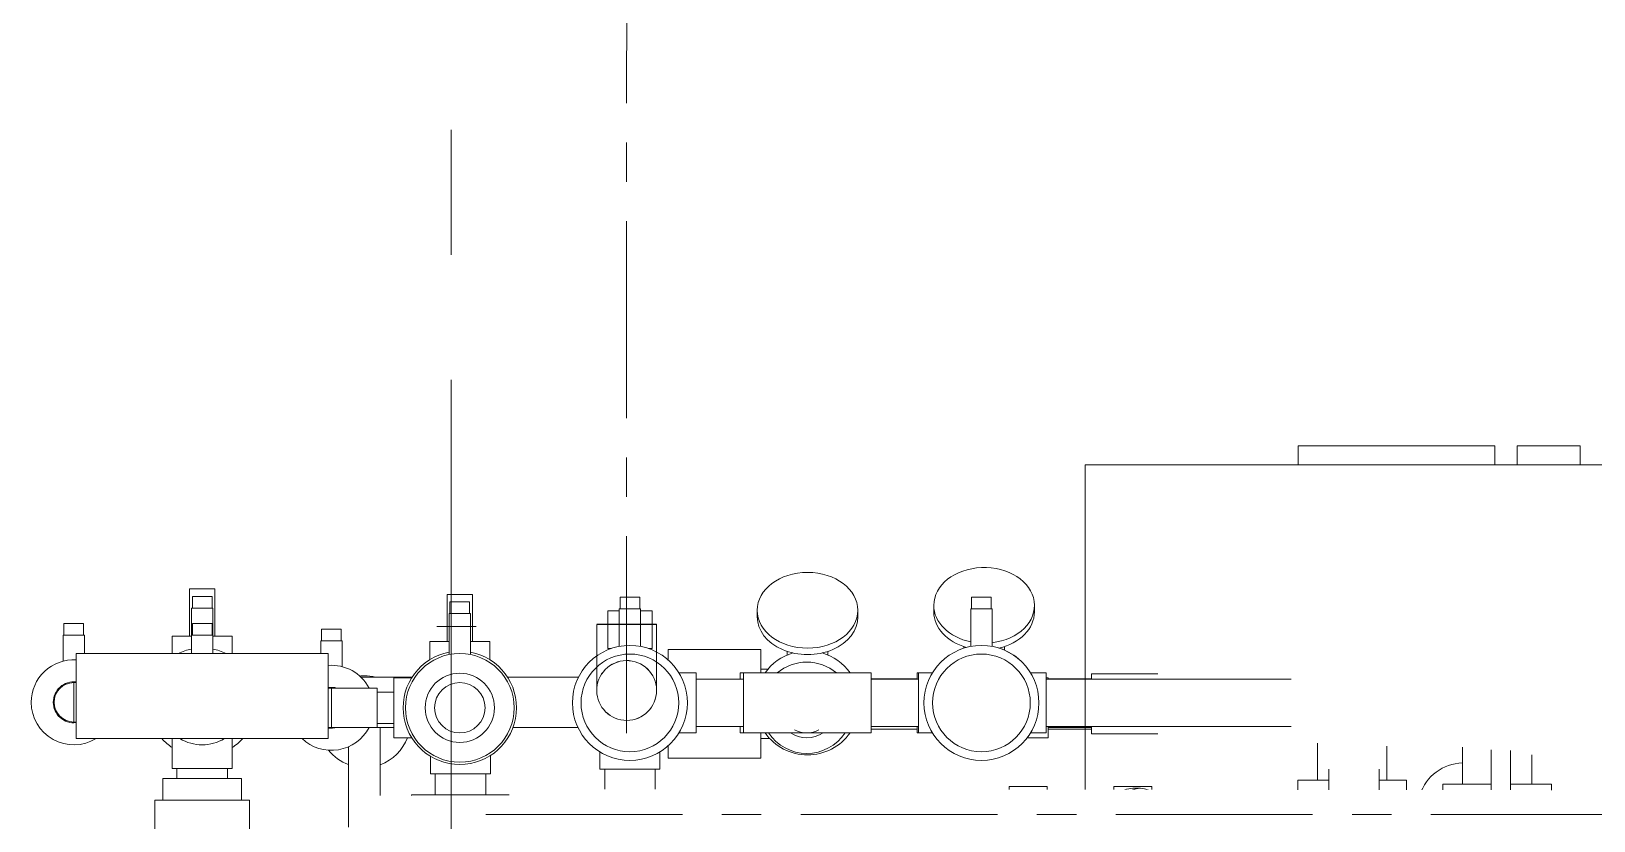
# Model space of a CAD drawing. Header units: millimetres. Extents: x 3795014 to 4300160, y 3869364 to 4016788.
# Drawn here: x 4224417 to 4225409, y 3926752 to 3927254 of the extents above; entities that cross this region are included whole.
import ezdxf

# ---------------------------------------------------------------- set-up
doc = ezdxf.new("R2010")
doc.units = ezdxf.units.MM
doc.set_wipeout_variables(frame=1)
doc.linetypes.add('CENTER', pattern=[2, 1.25, -0.25, 0.25, -0.25])
doc.linetypes.add('осевая2', pattern=[28.575, 19.05, -3.175, 3.175, -3.175])
doc.layers.add('Дополнительная', color=7, linetype='Continuous', lineweight=18)
doc.layers.add('оси', color=7, linetype='осевая2', lineweight=13)

msp = doc.modelspace()

# ---------------------------------------------------------------- linework, layer by layer
at = {"color": 0, "linetype": 'Continuous', "lineweight": 0, "extrusion": (0, 3e-16, -1)}
msp.add_ellipse((4224909.97, 3926886.09, 0), major_axis=(-31.96, 0), ratio=0.752137, dxfattribs=at)
for start_param, end_param in [(0, 4.552938), (-1.302117, 0)]:
    msp.add_ellipse((4225022.06, 3926889.21, 0), major_axis=(-31.96, 0), ratio=0.752137, start_param=start_param, end_param=end_param, dxfattribs=at)
at = {"color": 0, "linetype": 'Continuous', "lineweight": 0}
for centre, major_axis, ratio, start_param, end_param in [((4224909.97, 3926881.96, 0), (-31.96, 0), 0.752137, 0, 3.141593), ((4225022.06, 3926885.08, 0), (-31.96, 0), 0.752137, 0, 1.215084), ((4225022.06, 3926885.08, 0), (31.96, 0), 0.752137, -1.275286, 0), ((4225116.51, 3926741.09, 0), (0, 31.96), 0.659007, 0, 0.509207)]:
    msp.add_ellipse(centre, major_axis=major_axis, ratio=ratio, start_param=start_param, end_param=end_param, dxfattribs=at)
at = {"color": 0, "linetype": 'Continuous', "lineweight": 0, "extrusion": (0, 2e-16, -1)}
msp.add_ellipse((4225121.23, 3926741.09, 0), major_axis=(0, 31.96), ratio=0.659007, start_param=-0.509207, end_param=0.509207, dxfattribs=at)
at = {"layer": 'Дополнительная', "linetype": 'Continuous'}
for p, q in [((4225221.49, 3926978.38, 0), (4225221.49, 3926990.54, 0)), ((4225346.29, 3926990.54, 0), (4225221.49, 3926990.54, 0)), ((4225346.29, 3926990.54, 0), (4225346.29, 3926978.38, 0)), ((4225360.4, 3926990.54, 0), (4225400.4, 3926990.54, 0)), ((4225360.4, 3926990.54, 0), (4225360.4, 3926978.38, 0)), ((4225400.4, 3926990.54, 0), (4225400.4, 3926978.38, 0)), ((4225086.13, 3926768.38, 0), (4225086.13, 3926978.38, 0)), ((4225686.13, 3926978.38, 0), (4225086.13, 3926978.38, 0)), ((4224517.64, 3926899.64, 0), (4224525.64, 3926899.64, 0)), ((4224517.64, 3926869.64, 0), (4224517.64, 3926899.64, 0)), ((4224525.64, 3926899.64, 0), (4224533.64, 3926899.64, 0)), ((4224533.64, 3926869.64, 0), (4224533.64, 3926899.64, 0)), ((4224681.2, 3926896.16, 0), (4224689.2, 3926896.16, 0)), ((4224681.2, 3926866.16, 0), (4224681.2, 3926896.16, 0)), ((4224689.2, 3926896.16, 0), (4224697.2, 3926896.16, 0)), ((4224697.2, 3926866.16, 0), (4224697.2, 3926896.16, 0)), ((4224518.86, 3926887.47, 0), (4224519.4, 3926887.47, 0)), ((4224518.86, 3926870.25, 0), (4224518.86, 3926887.47, 0)), ((4224519.4, 3926894.86, 0), (4224519.4, 3926887.47, 0)), ((4224531.88, 3926894.86, 0), (4224519.4, 3926894.86, 0)), ((4224519.4, 3926887.47, 0), (4224531.88, 3926887.47, 0)), ((4224531.88, 3926887.47, 0), (4224531.88, 3926894.86, 0)), ((4224531.88, 3926887.47, 0), (4224532.42, 3926887.47, 0)), ((4224532.42, 3926870.25, 0), (4224532.42, 3926887.47, 0)), ((4224682.96, 3926891.38, 0), (4224682.96, 3926884, 0)), ((4224695.44, 3926891.38, 0), (4224682.96, 3926891.38, 0)), ((4224695.44, 3926884, 0), (4224695.44, 3926891.38, 0)), ((4224783.06, 3926861.78, 0), (4224783.06, 3926885.83, 0)), ((4224783.06, 3926885.83, 0), (4224790.4, 3926885.83, 0)), ((4224790.4, 3926887.11, 0), (4224790.94, 3926887.11, 0)), ((4224790.4, 3926863.15, 0), (4224790.4, 3926887.11, 0)), ((4224790.94, 3926894.5, 0), (4224790.94, 3926887.11, 0)), ((4224803.41, 3926894.5, 0), (4224790.94, 3926894.5, 0)), ((4224790.94, 3926887.11, 0), (4224803.41, 3926887.11, 0)), ((4224803.41, 3926887.11, 0), (4224803.41, 3926894.5, 0)), ((4224803.41, 3926887.11, 0), (4224803.95, 3926887.11, 0)), ((4224803.95, 3926863.15, 0), (4224803.95, 3926887.11, 0)), ((4224803.95, 3926885.83, 0), (4224811.29, 3926885.83, 0)), ((4224811.29, 3926885.83, 0), (4224811.29, 3926861.78, 0)), ((4224878.01, 3926886.09, 0), (4224878.01, 3926881.96, 0)), ((4224941.93, 3926886.09, 0), (4224941.93, 3926881.96, 0)), ((4224990.11, 3926889.21, 0), (4224990.11, 3926885.08, 0)), ((4225013.58, 3926887.11, 0), (4225014.12, 3926887.11, 0)), ((4225013.58, 3926863.15, 0), (4225013.58, 3926887.11, 0)), ((4225014.12, 3926894.5, 0), (4225014.12, 3926887.11, 0)), ((4225026.6, 3926894.5, 0), (4225014.12, 3926894.5, 0)), ((4225014.12, 3926887.11, 0), (4225026.6, 3926887.11, 0)), ((4225026.6, 3926887.11, 0), (4225026.6, 3926894.5, 0)), ((4225026.6, 3926887.11, 0), (4225027.14, 3926887.11, 0)), ((4225027.14, 3926863.15, 0), (4225027.14, 3926887.11, 0)), ((4225054.02, 3926889.21, 0), (4225054.02, 3926885.08, 0)), ((4224437.88, 3926877.64, 0), (4224437.88, 3926870.25, 0)), ((4224450.35, 3926877.64, 0), (4224437.88, 3926877.64, 0)), ((4224450.35, 3926870.25, 0), (4224450.35, 3926877.64, 0)), ((4224519.4, 3926877.64, 0), (4224519.4, 3926870.25, 0)), ((4224531.88, 3926877.64, 0), (4224519.4, 3926877.64, 0)), ((4224531.88, 3926870.25, 0), (4224531.88, 3926877.64, 0)), ((4224682.42, 3926884, 0), (4224682.96, 3926884, 0)), ((4224682.42, 3926857.99, 0), (4224682.42, 3926884, 0)), ((4224682.96, 3926884, 0), (4224695.44, 3926884, 0)), ((4224695.44, 3926884, 0), (4224695.98, 3926884, 0)), ((4224695.98, 3926857.99, 0), (4224695.98, 3926884, 0)), ((4224437.34, 3926870.25, 0), (4224437.88, 3926870.25, 0)), ((4224437.34, 3926853.77, 0), (4224437.34, 3926870.25, 0)), ((4224437.88, 3926870.25, 0), (4224450.35, 3926870.25, 0)), ((4224450.35, 3926870.25, 0), (4224450.89, 3926870.25, 0)), ((4224450.89, 3926858.64, 0), (4224450.89, 3926870.25, 0)), ((4224506.64, 3926869.64, 0), (4224518.86, 3926869.64, 0)), ((4224506.64, 3926858.64, 0), (4224506.64, 3926869.64, 0)), ((4224518.86, 3926870.25, 0), (4224519.4, 3926870.25, 0)), ((4224518.86, 3926858.64, 0), (4224518.86, 3926870.25, 0)), ((4224519.4, 3926870.25, 0), (4224531.88, 3926870.25, 0)), ((4224531.88, 3926870.25, 0), (4224532.42, 3926870.25, 0)), ((4224532.42, 3926858.64, 0), (4224532.42, 3926870.25, 0)), ((4224532.42, 3926869.64, 0), (4224544.64, 3926869.64, 0)), ((4224544.64, 3926858.64, 0), (4224544.64, 3926869.64, 0)), ((4224600.9, 3926866.78, 0), (4224601.44, 3926866.78, 0)), ((4224600.9, 3926858.64, 0), (4224600.9, 3926866.78, 0)), ((4224601.44, 3926874.16, 0), (4224601.44, 3926866.78, 0)), ((4224613.91, 3926874.16, 0), (4224601.44, 3926874.16, 0)), ((4224601.44, 3926866.78, 0), (4224613.91, 3926866.78, 0)), ((4224613.91, 3926866.78, 0), (4224613.91, 3926874.16, 0)), ((4224613.91, 3926866.78, 0), (4224614.45, 3926866.78, 0)), ((4224614.45, 3926850.3, 0), (4224614.45, 3926866.78, 0)), ((4224670.2, 3926866.16, 0), (4224682.42, 3926866.16, 0)), ((4224670.2, 3926854.74, 0), (4224670.2, 3926866.16, 0)), ((4224695.98, 3926866.16, 0), (4224708.2, 3926866.16, 0)), ((4224708.2, 3926854.74, 0), (4224708.2, 3926866.16, 0)), ((4224605.63, 3926858.64, 0), (4224445.63, 3926858.64, 0)), ((4224445.63, 3926858.64, 0), (4224445.63, 3926804.64, 0)), ((4224605.63, 3926858.64, 0), (4224605.63, 3926804.64, 0)), ((4224785.26, 3926861.78, 0), (4224783.06, 3926861.78, 0)), ((4224811.29, 3926861.78, 0), (4224809.09, 3926861.78, 0)), ((4224821.52, 3926854.48, 0), (4224821.52, 3926861.14, 0)), ((4224821.52, 3926861.14, 0), (4224880.27, 3926861.14, 0)), ((4224880.27, 3926861.14, 0), (4224880.27, 3926846.28, 0)), ((4224897.07, 3926859.97, 0), (4224897.07, 3926857.68, 0)), ((4224922.87, 3926859.97, 0), (4224922.87, 3926857.68, 0)), ((4225009.16, 3926863.09, 0), (4225009.16, 3926862.02, 0)), ((4225034.96, 3926863.09, 0), (4225034.96, 3926860.8, 0)), ((4224828.34, 3926846.28, 0), (4224839.17, 3926846.28, 0)), ((4224839.17, 3926846.28, 0), (4224839.17, 3926808.28, 0)), ((4224867.27, 3926842.28, 0), (4224867.27, 3926846.28, 0)), ((4224867.27, 3926846.28, 0), (4224869.27, 3926846.28, 0)), ((4224869.27, 3926808.28, 0), (4224869.27, 3926846.28, 0)), ((4224950.27, 3926846.28, 0), (4224869.27, 3926846.28, 0)), ((4224880.27, 3926848.64, 0), (4224884.79, 3926848.64, 0)), ((4224950.27, 3926846.28, 0), (4224950.27, 3926808.28, 0)), ((4224979.59, 3926842.28, 0), (4224979.59, 3926846.28, 0)), ((4224979.59, 3926846.28, 0), (4224980.36, 3926846.28, 0)), ((4224980.36, 3926808.28, 0), (4224980.36, 3926846.28, 0)), ((4224989.19, 3926846.28, 0), (4224980.36, 3926846.28, 0)), ((4225061.36, 3926846.28, 0), (4225051.52, 3926846.28, 0)), ((4225061.36, 3926846.28, 0), (4225061.36, 3926808.28, 0)), ((4225090.25, 3926842.28, 0), (4225090.25, 3926845.64, 0)), ((4225132.25, 3926845.64, 0), (4225090.25, 3926845.64, 0)), ((4224444.12, 3926815.14, 0), (4224444.12, 3926840.14, 0)), ((4224445.63, 3926840.14, 0), (4224444.12, 3926840.14, 0)), ((4224607.68, 3926811.66, 0), (4224607.68, 3926836.66, 0)), ((4224636.68, 3926836.66, 0), (4224607.68, 3926836.66, 0)), ((4224626.38, 3926843.64, 0), (4224658.92, 3926843.64, 0)), ((4224636.68, 3926836.66, 0), (4224636.68, 3926811.66, 0)), ((4224647.2, 3926805.16, 0), (4224647.2, 3926843.16, 0)), ((4224658.62, 3926843.16, 0), (4224647.2, 3926843.16, 0)), ((4224719.48, 3926843.64, 0), (4224764.54, 3926843.64, 0)), ((4224869.27, 3926842.28, 0), (4224839.17, 3926842.28, 0)), ((4224950.27, 3926842.64, 0), (4224979.59, 3926842.64, 0)), ((4224980.36, 3926842.28, 0), (4224950.27, 3926842.28, 0)), ((4225061.36, 3926843.16, 0), (4225062.78, 3926843.16, 0)), ((4225217.08, 3926842.28, 0), (4225061.36, 3926842.28, 0)), ((4225062.78, 3926843.16, 0), (4225062.78, 3926842.28, 0)), ((4225062.78, 3926842.64, 0), (4225090.25, 3926842.64, 0)), ((4224647.2, 3926834.16, 0), (4224636.68, 3926834.16, 0)), ((4224445.63, 3926815.14, 0), (4224444.12, 3926815.14, 0)), ((4224636.68, 3926811.66, 0), (4224607.68, 3926811.66, 0)), ((4224631.59, 3926811.64, 0), (4224647.2, 3926811.64, 0)), ((4224647.2, 3926814.16, 0), (4224636.68, 3926814.16, 0)), ((4224638.62, 3926811.64, 0), (4224638.62, 3926768.38, 0)), ((4224638.65, 3926795.38, 0), (4224638.65, 3926811.64, 0)), ((4224722.95, 3926811.64, 0), (4224764.2, 3926811.64, 0)), ((4224828.34, 3926808.28, 0), (4224839.17, 3926808.28, 0)), ((4224869.27, 3926812.28, 0), (4224839.17, 3926812.28, 0)), ((4224867.27, 3926808.28, 0), (4224867.27, 3926812.28, 0)), ((4224867.27, 3926808.28, 0), (4224869.27, 3926808.28, 0)), ((4224907.55, 3926808.28, 0), (4224869.27, 3926808.28, 0)), ((4224880.27, 3926808.28, 0), (4224880.27, 3926792.14, 0)), ((4224950.27, 3926808.28, 0), (4224911.44, 3926808.28, 0)), ((4224980.36, 3926812.28, 0), (4224950.27, 3926812.28, 0)), ((4224950.27, 3926810.64, 0), (4224979.59, 3926810.64, 0)), ((4224979.59, 3926808.28, 0), (4224979.59, 3926812.28, 0)), ((4224979.59, 3926808.28, 0), (4224980.36, 3926808.28, 0)), ((4224989.19, 3926808.28, 0), (4224980.36, 3926808.28, 0)), ((4225061.36, 3926808.28, 0), (4225051.52, 3926808.28, 0)), ((4225217.08, 3926812.28, 0), (4225061.36, 3926812.28, 0)), ((4225062.78, 3926812.28, 0), (4225062.78, 3926805.16, 0)), ((4225090.25, 3926811.64, 0), (4225062.78, 3926811.64, 0)), ((4225062.78, 3926810.64, 0), (4225090.25, 3926810.64, 0)), ((4225090.25, 3926807.64, 0), (4225090.25, 3926812.28, 0)), ((4225132.25, 3926807.64, 0), (4225090.25, 3926807.64, 0)), ((4224445.63, 3926804.64, 0), (4224605.63, 3926804.64, 0)), ((4224506.64, 3926804.64, 0), (4224506.64, 3926785.64, 0)), ((4224544.64, 3926804.64, 0), (4224544.64, 3926785.64, 0)), ((4224618.62, 3926768.38, 0), (4224618.62, 3926799.48, 0)), ((4224658.62, 3926805.16, 0), (4224647.2, 3926805.16, 0)), ((4224778.17, 3926796.12, 0), (4224778.17, 3926785.28, 0)), ((4224816.17, 3926796.12, 0), (4224816.17, 3926785.28, 0)), ((4224821.52, 3926792.14, 0), (4224821.52, 3926800.09, 0)), ((4224880.27, 3926804.64, 0), (4224885.94, 3926804.64, 0)), ((4225049.39, 3926805.16, 0), (4225062.78, 3926805.16, 0)), ((4225233.64, 3926801.67, 0), (4225233.64, 3926778.25, 0)), ((4225277.64, 3926799.76, 0), (4225277.64, 3926778.25, 0)), ((4225325.68, 3926799.06, 0), (4225325.68, 3926775.64, 0)), ((4225343.85, 3926768.99, 0), (4225343.85, 3926797.53, 0)), ((4225356.33, 3926768.99, 0), (4225356.33, 3926797.06, 0)), ((4224638.62, 3926795.38, 0), (4224638.65, 3926795.38, 0)), ((4224670.61, 3926793.33, 0), (4224670.61, 3926782.16, 0)), ((4224708.61, 3926793.85, 0), (4224708.61, 3926782.16, 0)), ((4224821.52, 3926792.14, 0), (4224880.27, 3926792.14, 0)), ((4225369.68, 3926794.26, 0), (4225369.68, 3926775.64, 0)), ((4224500.64, 3926779.17, 0), (4224550.64, 3926779.17, 0)), ((4224500.64, 3926765.47, 0), (4224500.64, 3926779.17, 0)), ((4224506.64, 3926785.64, 0), (4224544.64, 3926785.64, 0)), ((4224509.64, 3926785.64, 0), (4224509.64, 3926779.17, 0)), ((4224541.64, 3926785.64, 0), (4224541.64, 3926779.17, 0)), ((4224550.64, 3926765.47, 0), (4224550.64, 3926779.17, 0)), ((4224708.61, 3926782.16, 0), (4224670.61, 3926782.16, 0)), ((4224673.61, 3926768.99, 0), (4224673.61, 3926782.16, 0)), ((4224705.61, 3926768.99, 0), (4224705.61, 3926782.16, 0)), ((4224816.17, 3926785.28, 0), (4224778.17, 3926785.28, 0)), ((4224781.17, 3926785.28, 0), (4224781.17, 3926768.99, 0)), ((4224813.17, 3926785.28, 0), (4224813.17, 3926768.99, 0)), ((4225221.14, 3926778.25, 0), (4225240.84, 3926778.25, 0)), ((4225221.14, 3926778.25, 0), (4225221.14, 3926768.99, 0)), ((4225240.84, 3926785.28, 0), (4225240.84, 3926768.99, 0)), ((4225272.84, 3926785.28, 0), (4225272.84, 3926768.99, 0)), ((4225272.84, 3926778.25, 0), (4225290.14, 3926778.25, 0)), ((4225290.14, 3926778.25, 0), (4225290.14, 3926768.99, 0)), ((4224618.62, 3926768.38, 0), (4224618.62, 3926748.38, 0)), ((4224618.62, 3926768.38, 0), (4224618.62, 3926748.38, 0)), ((4224658.62, 3926768.99, 0), (4225452.97, 3926768.99, 0)), ((4224658.62, 3926768.99, 0), (4224658.62, 3926768.38, 0)), ((4225037.89, 3926768.99, 0), (4225037.89, 3926774.11, 0)), ((4225037.89, 3926774.11, 0), (4225061.98, 3926774.11, 0)), ((4225061.98, 3926774.11, 0), (4225061.98, 3926768.99, 0)), ((4225104.37, 3926768.99, 0), (4225104.37, 3926774.11, 0)), ((4225104.37, 3926774.11, 0), (4225128.47, 3926774.11, 0)), ((4225121.23, 3926773.05, 0), (4225116.51, 3926773.05, 0)), ((4225128.47, 3926774.11, 0), (4225128.47, 3926771.1, 0)), ((4225313.18, 3926775.64, 0), (4225343.85, 3926775.64, 0)), ((4225313.18, 3926775.64, 0), (4225313.18, 3926768.99, 0)), ((4225356.33, 3926775.64, 0), (4225382.18, 3926775.64, 0)), ((4225382.18, 3926775.64, 0), (4225382.18, 3926768.99, 0)), ((4224495.64, 3926765.47, 0), (4224555.64, 3926765.47, 0)), ((4224495.64, 3926735.47, 0), (4224495.64, 3926765.47, 0)), ((4224555.64, 3926735.47, 0), (4224555.64, 3926765.47, 0))]:
    msp.add_line(p, q, dxfattribs=at)
at = {"layer": 'Дополнительная'}
for p, q in [((4224699.67, 3926875.74, 0), (4224674.67, 3926875.74, 0)), ((4224814.11, 3926877.17, 0), (4224776.11, 3926877.17, 0)), ((4224814.11, 3926877.16, 0), (4224776.11, 3926877.16, 0)), ((4224776.11, 3926877.16, 0), (4224776.11, 3926835.16, 0)), ((4224776.12, 3926834.5, 0), (4224776.12, 3926876.5, 0)), ((4224814.11, 3926835.17, 0), (4224814.11, 3926877.17, 0)), ((4224814.11, 3926835.16, 0), (4224814.11, 3926877.16, 0))]:
    msp.add_line(p, q, dxfattribs=at)
at = {"layer": 'Дополнительная', "linetype": 'Continuous'}
for centre, radius in [((4224689.2, 3926824.16, 0), 34.5), ((4224797.17, 3926827.28, 0), 36.5), ((4224797.17, 3926827.28, 0), 31), ((4225020.36, 3926827.28, 0), 36.5), ((4225020.36, 3926827.28, 0), 31), ((4224689.2, 3926824.16, 0), 22), ((4224689.2, 3926824.16, 0), 16)]:
    msp.add_circle(centre, radius, dxfattribs=at)
for centre, radius, start, end in [((4224525.64, 3926827.64, 0), 34.5, 101.33086, 116.03178), ((4224525.64, 3926827.64, 0), 34.5, 63.96822, 78.66914), ((4224689.2, 3926824.16, 0), 36, 100.85288, 79.14712), ((4224909.97, 3926827.28, 0), 33.02, 106.37092, 144.87069), ((4224909.97, 3926827.28, 0), 33.02, 35.12931, 73.62908), ((4225022.06, 3926830.4, 0), 33.02, 49.0509, 73.62908), ((4224444.12, 3926827.64, 0), 27, 86.79483, 180), ((4224607.68, 3926824.16, 0), 27, 27.57847, 94.35602), ((4224909.49, 3926824.16, 0), 29, 90, 130.29464), ((4224909.49, 3926824.16, 0), 29, 49.70536, 90), ((4224444.12, 3926827.64, 0), 13, 83.33153, 180), ((4224444.12, 3926827.64, 0), 12.5, 90, 270), ((4224607.68, 3926824.16, 0), 13, 74.05763, 99.07633), ((4224607.68, 3926824.16, 0), 12.5, 90, 99.44264), ((4224628.65, 3926815.38, 0), 29.11, 90, 95.96573), ((4224628.65, 3926815.38, 0), 29.11, 76.10907, 90), ((4224444.12, 3926827.64, 0), 27, 180, 301.58634), ((4224444.12, 3926827.64, 0), 13, 180, 276.66847), ((4224607.68, 3926824.16, 0), 27, 226.31927, 332.42153), ((4224607.68, 3926824.16, 0), 12.5, 260.55736, 270), ((4224607.68, 3926824.16, 0), 13, 260.92367, 285.94237), ((4224909.97, 3926827.28, 0), 33.02, 215.12931, 324.87069), ((4224909.49, 3926824.16, 0), 29, 213.20361, 326.79639), ((4224909.49, 3926824.16, 0), 19, 236.70287, 303.29713), ((4224909.49, 3926824.16, 0), 16, 241.17013, 298.82987), ((4224525.64, 3926827.64, 0), 34.5, 221.81031, 236.58326), ((4224525.64, 3926827.64, 0), 27, 238.41366, 301.58634), ((4224525.64, 3926827.64, 0), 34.5, 303.41674, 318.18969), ((4224628.65, 3926815.38, 0), 29.11, 218.58809, 249.83585), ((4224628.65, 3926815.38, 0), 29.11, 290.01934, 339.4572), ((4225326.48, 3926760.05, 0), 29.11, 91.57288, 162.09874)]:
    msp.add_arc(centre, radius, start, end, dxfattribs=at)
at = {"layer": 'Дополнительная'}
for centre in [(4224795.11, 3926835.17, 0), (4224795.11, 3926835.16, 0)]:
    msp.add_arc(centre, 19, 1, 0, dxfattribs=at)
at = {"layer": 'Дополнительная', "linetype": 'Continuous', "extrusion": (0, 2e-16, -1)}
for centre, start, end in [((-4224444.12, 3926827.64, 0), 270, 90), ((-4224607.68, 3926824.16, 0), 80.55736, 90), ((-4224607.68, 3926824.16, 0), 270, 279.44264)]:
    msp.add_arc(centre, 12.5, start, end, dxfattribs=at)
at = {"layer": 'оси', "ltscale": 25}
msp.add_line((4224683.66, 3929175.59), (4224683.66, 3920275.59), dxfattribs=at)

# ---------------------------------------------------------------- wipeouts: each hides what was drawn before it
msp.add_wipeout([(4224780.63, 3928907.32), (4224779.11, 3926905.26), (4224811.11, 3926905.26), (4224811.11, 3928907.32)]).translate(0, 0, 0).dxf.layer = 'Дополнительная'

# ---------------------------------------------------------------- next in the draw order: linework, layer by layer
at = {"layer": 'Дополнительная', "linetype": 'CENTER', "ltscale": 100}
msp.add_line((4224795.11, 3926808.11, 0), (4224795.16, 3928991.13, 0), dxfattribs=at)

# ---------------------------------------------------------------- next in the draw order: wipeouts: each hides what was drawn before it
msp.add_wipeout([(4226306.67, 3926770.94), (4224720.72, 3926772.46), (4224720.72, 3926740.46), (4226306.67, 3926740.46)]).translate(0, 0, 0).dxf.layer = 'Дополнительная'

# ---------------------------------------------------------------- next in the draw order: linework, layer by layer
msp.add_line((4224705.61, 3926756.46, 0), (4226373.25, 3926756.46, 0), dxfattribs=at)

doc.saveas('drawing.dxf')
